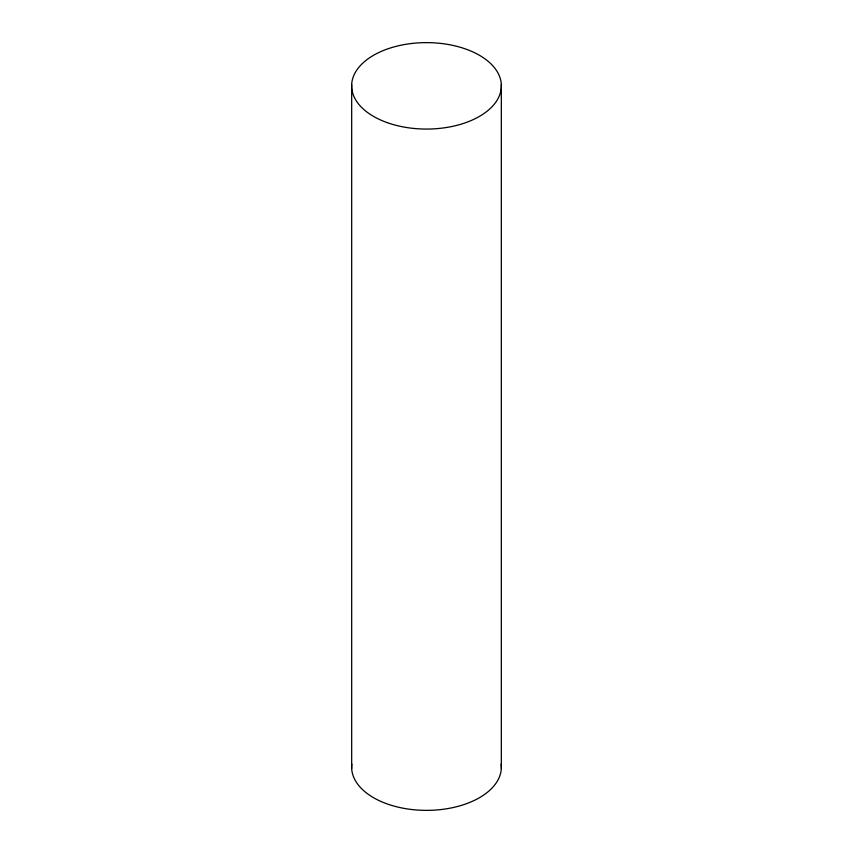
<?xml version="1.0" encoding="UTF-8"?>
<svg xmlns="http://www.w3.org/2000/svg" width="853" height="853" viewBox="0 0 853 853"><rect width="100%" height="100%" fill="white"/><g stroke="black" fill="none" stroke-linecap="round" stroke-linejoin="round"><path stroke-width="1.28" d="M501.319 84.49L501.319 768.51M351.681 84.49L351.681 768.51M501.159 763.989A74.861 43.215 0 0 1 426.5 810.371A74.861 43.215 0 0 1 351.841 763.989M387.049 122.576A74.861 43.215 0 0 0 501.319 87.209A74.861 43.215 0 0 0 391.122 47.757A74.861 43.215 0 0 0 387.049 122.576"/></g></svg>
